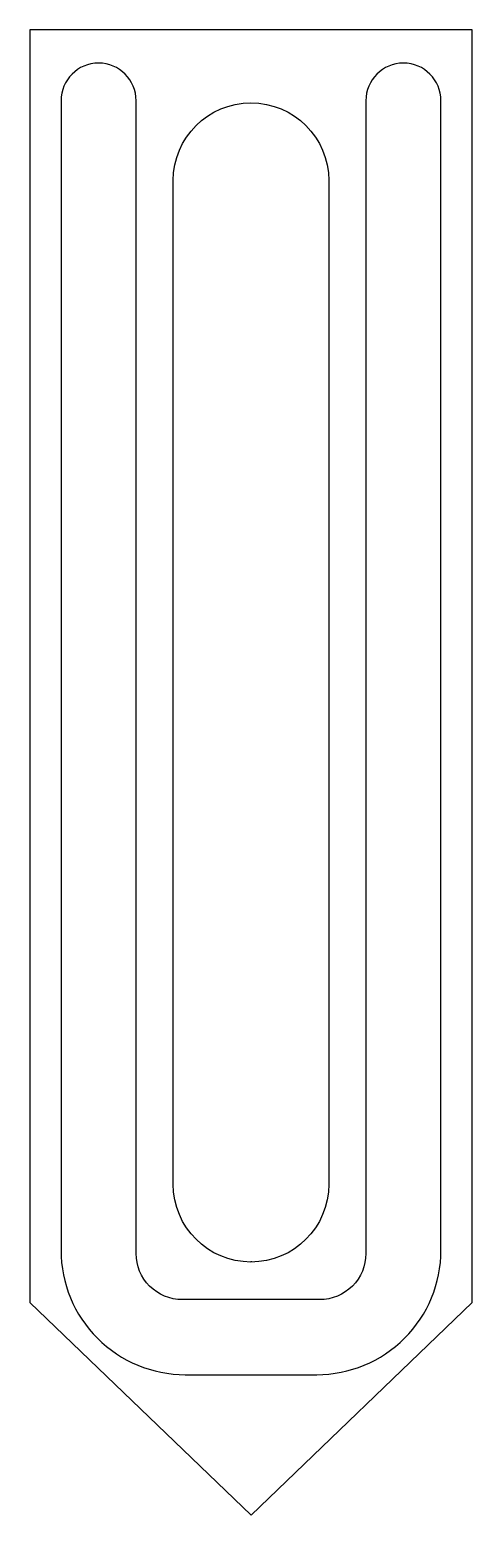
# Model space of a CAD drawing. Header units: millimetres. Extents: x -14.9 to 8.3, y -16.6 to 61.3.
import ezdxf

# ---------------------------------------------------------------- set-up
doc = ezdxf.new("R2010")
doc.units = ezdxf.units.MM
doc.layers.get('0').update_dxf_attribs({"linetype": 'CONTINUOUS'})

msp = doc.modelspace()

# ---------------------------------------------------------------- linework, layer by layer
msp.add_line((-3.301, -3.242), (-3.301, -3.294))
msp.add_lwpolyline([(-14.903, 59.085), (-14.903, -5.42), (-3.301, -16.571), (8.301, -5.42), (8.301, 59.085), (8.301, 61.325), (-14.903, 61.325)], close=True)
for points in [[(-13.263, 57.604), (-13.263, -2.68, 0.414214), (-6.745, -9.198), (-3.301, -9.198), (0.143, -9.198, 0.414214), (6.66, -2.68), (6.66, 57.604, 1), (2.722, 57.604), (2.722, -2.844, -0.414214), (0.301, -5.265), (-3.301, -5.265), (-6.904, -5.265, -0.414214), (-9.325, -2.844), (-9.325, 57.604, 1)], [(0.775, 53.414), (0.775, 0.783, -1), (-7.378, 0.783), (-7.378, 53.414, -1)]]:
    msp.add_lwpolyline(points, format="xyb", close=True)

doc.saveas('drawing.dxf')
